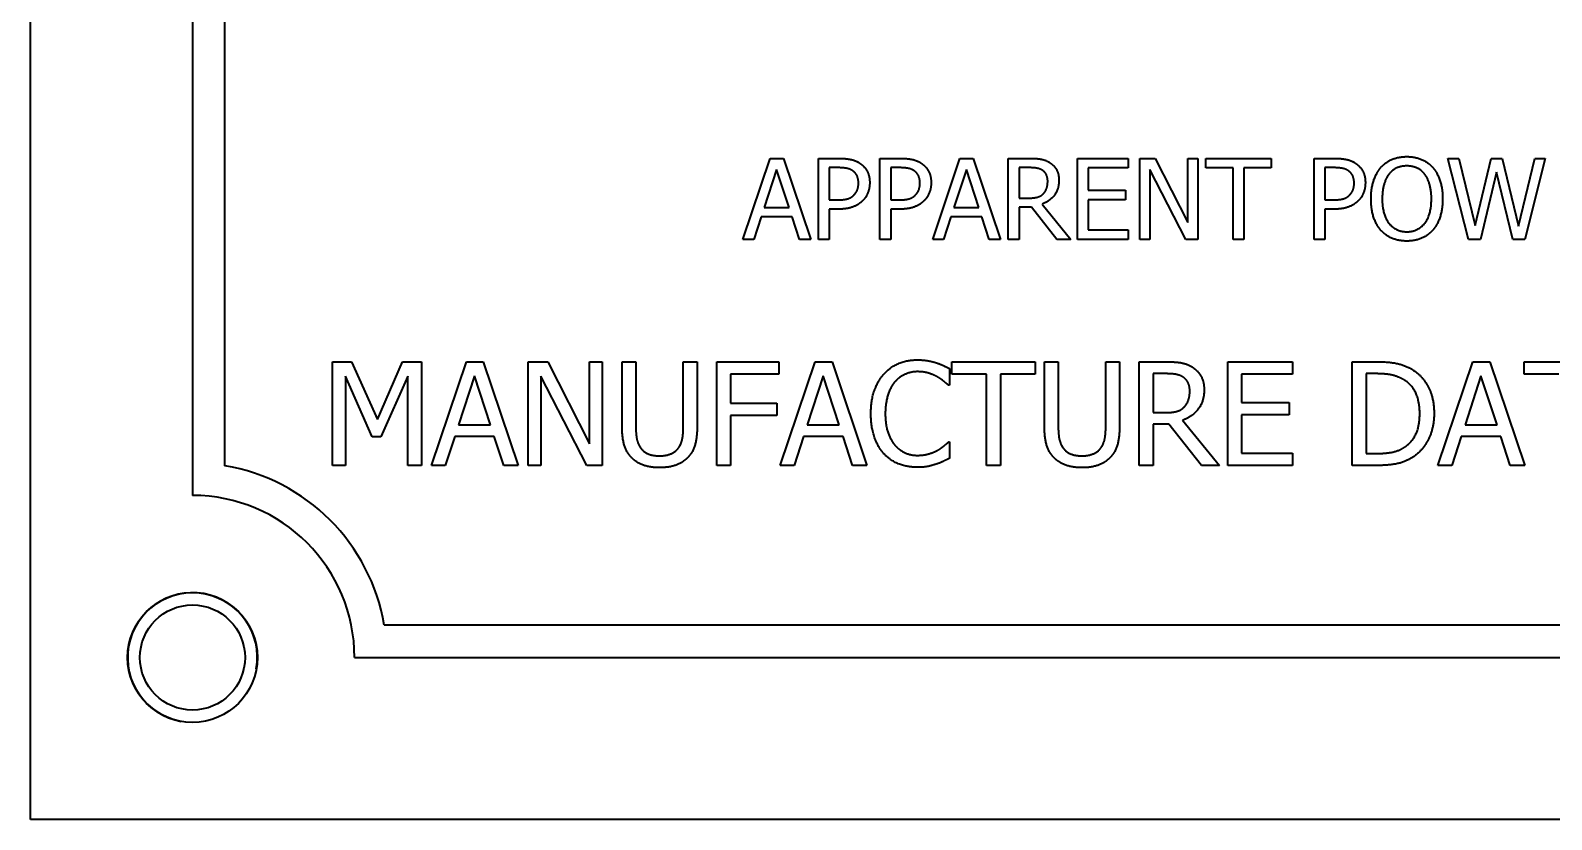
# Model space of a CAD drawing. Header units: inches. Extents: x 0 to 4752, y 0 to 3360.
# Drawn here: x 2953.71 to 3000.64, y 1206.88 to 1231.23 of the extents above; entities that cross this region are included whole.
import ezdxf

# ---------------------------------------------------------------- set-up
doc = ezdxf.new("R2010")
doc.units = ezdxf.units.IN
doc.header["$MEASUREMENT"] = 0
doc.layers.add('POWER SUPPLY CASE OUTLINE$0$가시적인 것(ISO)', color=3, linetype='Continuous', lineweight=40)
doc.layers.add('POWER SUPPLY CASE OUTLINE$0$가시적인 좁은 것(ISO)', color=3, linetype='Continuous', lineweight=35)

msp = doc.modelspace()

# ---------------------------------------------------------------- linework, layer by layer
at = {"layer": 'POWER SUPPLY CASE OUTLINE$0$가시적인 것(ISO)'}
for p, q in [((2953.709, 1206.882), (2953.709, 1301.882)), ((2958.709, 1291.882), (2958.709, 1216.882)), ((2959.709, 1217.798), (2959.709, 1290.966)), ((2975.693, 1224.782), (2976.535, 1227.282)), ((2976.732, 1226.942), (2976.347, 1225.765)), ((2976.535, 1227.282), (2976.945, 1227.282)), ((2977.119, 1225.765), (2976.732, 1226.942)), ((2976.945, 1227.282), (2977.787, 1224.782)), ((2978.024, 1227.282), (2978.652, 1227.282)), ((2978.024, 1224.782), (2978.024, 1227.282)), ((2978.357, 1226.995), (2978.357, 1225.998)), ((2978.632, 1226.995), (2978.357, 1226.995)), ((2979.921, 1227.282), (2980.549, 1227.282)), ((2979.921, 1224.782), (2979.921, 1227.282)), ((2980.253, 1226.995), (2980.253, 1225.998)), ((2980.528, 1226.995), (2980.253, 1226.995)), ((2981.548, 1224.782), (2982.39, 1227.282)), ((2982.587, 1226.942), (2982.202, 1225.765)), ((2982.39, 1227.282), (2982.8, 1227.282)), ((2982.974, 1225.765), (2982.587, 1226.942)), ((2982.8, 1227.282), (2983.642, 1224.782)), ((2983.879, 1224.782), (2983.879, 1227.282)), ((2983.879, 1227.282), (2984.524, 1227.282)), ((2984.212, 1226.995), (2984.212, 1226.055)), ((2984.542, 1226.995), (2984.212, 1226.995)), ((2986.013, 1224.782), (2986.013, 1227.282)), ((2986.013, 1227.282), (2987.577, 1227.282)), ((2987.577, 1226.987), (2986.345, 1226.987)), ((2986.345, 1226.987), (2986.345, 1226.302)), ((2987.577, 1227.282), (2987.577, 1226.987)), ((2987.941, 1224.782), (2987.941, 1227.282)), ((2987.941, 1227.282), (2988.413, 1227.282)), ((2989.358, 1224.782), (2988.251, 1226.938)), ((2988.251, 1226.938), (2988.251, 1224.782)), ((2988.413, 1227.282), (2989.42, 1225.303)), ((2989.42, 1225.303), (2989.42, 1227.282)), ((2989.42, 1227.282), (2989.73, 1227.282)), ((2989.73, 1227.282), (2989.73, 1224.782)), ((2989.981, 1226.987), (2989.981, 1227.282)), ((2989.981, 1227.282), (2991.991, 1227.282)), ((2990.82, 1226.987), (2989.981, 1226.987)), ((2990.82, 1224.782), (2990.82, 1226.987)), ((2991.152, 1226.987), (2991.152, 1224.782)), ((2991.991, 1226.987), (2991.152, 1226.987)), ((2991.991, 1227.282), (2991.991, 1226.987)), ((2993.318, 1224.782), (2993.318, 1227.282)), ((2993.318, 1227.282), (2993.946, 1227.282)), ((2993.926, 1226.995), (2993.65, 1226.995)), ((2993.65, 1226.995), (2993.65, 1225.998)), ((2998.077, 1224.782), (2997.439, 1227.282)), ((2997.439, 1227.282), (2997.781, 1227.282)), ((2997.781, 1227.282), (2998.284, 1225.21)), ((2998.284, 1225.21), (2998.782, 1227.282)), ((2998.782, 1227.282), (2999.12, 1227.282)), ((2999.12, 1227.282), (2999.623, 1225.185)), ((2999.623, 1225.185), (3000.123, 1227.282)), ((3000.449, 1227.282), (2999.821, 1224.782)), ((3000.123, 1227.282), (3000.449, 1227.282)), ((2998.94, 1226.857), (2998.446, 1224.782)), ((2999.449, 1224.782), (2998.94, 1226.857)), ((2978.357, 1225.998), (2978.584, 1225.998)), ((2980.253, 1225.998), (2980.48, 1225.998)), ((2984.212, 1226.055), (2984.503, 1226.055)), ((2986.345, 1226.302), (2987.494, 1226.302)), ((2986.345, 1226.006), (2986.345, 1225.078)), ((2987.494, 1226.006), (2986.345, 1226.006)), ((2987.494, 1226.302), (2987.494, 1226.006)), ((2993.65, 1225.998), (2993.877, 1225.998)), ((2976.256, 1225.481), (2976.029, 1224.782)), ((2977.21, 1225.481), (2976.256, 1225.481)), ((2976.347, 1225.765), (2977.119, 1225.765)), ((2977.437, 1224.782), (2977.21, 1225.481)), ((2978.638, 1225.714), (2978.357, 1225.714)), ((2978.357, 1225.714), (2978.357, 1224.782)), ((2980.535, 1225.714), (2980.253, 1225.714)), ((2980.253, 1225.714), (2980.253, 1224.782)), ((2982.111, 1225.481), (2981.884, 1224.782)), ((2983.065, 1225.481), (2982.111, 1225.481)), ((2982.202, 1225.765), (2982.974, 1225.765)), ((2983.292, 1224.782), (2983.065, 1225.481)), ((2984.593, 1225.777), (2984.212, 1225.777)), ((2984.212, 1225.777), (2984.212, 1224.782)), ((2985.383, 1224.782), (2984.593, 1225.777)), ((2984.925, 1225.87), (2985.814, 1224.782)), ((2993.932, 1225.714), (2993.65, 1225.714)), ((2993.65, 1225.714), (2993.65, 1224.782)), ((2986.345, 1225.078), (2987.577, 1225.078)), ((2987.577, 1225.078), (2987.577, 1224.782)), ((2976.029, 1224.782), (2975.693, 1224.782)), ((2977.787, 1224.782), (2977.437, 1224.782)), ((2978.357, 1224.782), (2978.024, 1224.782)), ((2980.253, 1224.782), (2979.921, 1224.782)), ((2981.884, 1224.782), (2981.548, 1224.782)), ((2983.642, 1224.782), (2983.292, 1224.782)), ((2984.212, 1224.782), (2983.879, 1224.782)), ((2985.814, 1224.782), (2985.383, 1224.782)), ((2987.577, 1224.782), (2986.013, 1224.782)), ((2988.251, 1224.782), (2987.941, 1224.782)), ((2989.73, 1224.782), (2989.358, 1224.782)), ((2991.152, 1224.782), (2990.82, 1224.782)), ((2993.65, 1224.782), (2993.318, 1224.782)), ((2998.446, 1224.782), (2998.077, 1224.782)), ((2999.821, 1224.782), (2999.449, 1224.782)), ((2963.033, 1217.807), (2963.033, 1221.007)), ((2963.033, 1221.007), (2963.614, 1221.007)), ((2963.614, 1221.007), (2964.413, 1219.226)), ((2964.413, 1219.226), (2965.185, 1221.007)), ((2965.185, 1221.007), (2965.777, 1221.007)), ((2965.777, 1221.007), (2965.777, 1217.807)), ((2966.08, 1217.807), (2967.159, 1221.007)), ((2967.159, 1221.007), (2967.683, 1221.007)), ((2967.683, 1221.007), (2968.761, 1217.807)), ((2969.065, 1217.807), (2969.065, 1221.007)), ((2969.065, 1221.007), (2969.669, 1221.007)), ((2969.669, 1221.007), (2970.958, 1218.474)), ((2970.958, 1218.474), (2970.958, 1221.007)), ((2970.958, 1221.007), (2971.355, 1221.007)), ((2971.355, 1221.007), (2971.355, 1217.807)), ((2971.964, 1219.01), (2971.964, 1221.007)), ((2971.964, 1221.007), (2972.389, 1221.007)), ((2972.389, 1221.007), (2972.389, 1219.01)), ((2973.854, 1219), (2973.854, 1221.007)), ((2973.854, 1221.007), (2974.28, 1221.007)), ((2974.28, 1221.007), (2974.28, 1219.01)), ((2974.889, 1217.807), (2974.889, 1221.007)), ((2974.889, 1221.007), (2976.803, 1221.007)), ((2976.803, 1221.007), (2976.803, 1220.628)), ((2976.839, 1217.807), (2977.918, 1221.007)), ((2977.918, 1221.007), (2978.442, 1221.007)), ((2978.442, 1221.007), (2979.52, 1217.807)), ((2982.07, 1220.794), (2982.07, 1220.281)), ((2982.14, 1220.628), (2982.14, 1221.007)), ((2982.14, 1221.007), (2984.712, 1221.007)), ((2984.712, 1221.007), (2984.712, 1220.628)), ((2984.997, 1219.01), (2984.997, 1221.007)), ((2984.997, 1221.007), (2985.423, 1221.007)), ((2985.423, 1221.007), (2985.423, 1219.01)), ((2986.888, 1219), (2986.888, 1221.007)), ((2986.888, 1221.007), (2987.313, 1221.007)), ((2987.313, 1221.007), (2987.313, 1219.01)), ((2987.922, 1217.807), (2987.922, 1221.007)), ((2987.922, 1221.007), (2988.747, 1221.007)), ((2990.653, 1217.807), (2990.653, 1221.007)), ((2990.653, 1221.007), (2992.655, 1221.007)), ((2992.655, 1221.007), (2992.655, 1220.628)), ((2994.496, 1221.007), (2995.225, 1221.007)), ((2994.496, 1217.807), (2994.496, 1221.007)), ((2997.136, 1217.807), (2998.215, 1221.007)), ((2998.215, 1221.007), (2998.739, 1221.007)), ((2998.739, 1221.007), (2999.817, 1217.807)), ((2999.794, 1220.628), (2999.794, 1221.007)), ((2999.794, 1221.007), (3002.366, 1221.007)), ((2964.257, 1218.689), (2963.43, 1220.564)), ((2963.43, 1220.564), (2963.43, 1217.807)), ((2965.351, 1220.564), (2964.516, 1218.689)), ((2965.351, 1217.807), (2965.351, 1220.564)), ((2967.41, 1220.571), (2966.918, 1219.065)), ((2967.906, 1219.065), (2967.41, 1220.571)), ((2970.877, 1217.807), (2969.461, 1220.566)), ((2969.461, 1220.566), (2969.461, 1217.807)), ((2976.803, 1220.628), (2975.314, 1220.628)), ((2975.314, 1220.628), (2975.314, 1219.726)), ((2978.169, 1220.571), (2977.677, 1219.065)), ((2978.665, 1219.065), (2978.169, 1220.571)), ((2983.213, 1220.628), (2982.14, 1220.628)), ((2983.213, 1217.807), (2983.213, 1220.628)), ((2983.638, 1220.628), (2983.638, 1217.807)), ((2984.712, 1220.628), (2983.638, 1220.628)), ((2988.348, 1220.639), (2988.348, 1219.436)), ((2988.77, 1220.639), (2988.348, 1220.639)), ((2992.655, 1220.628), (2991.078, 1220.628)), ((2991.078, 1220.628), (2991.078, 1219.752)), ((2995.246, 1220.639), (2994.921, 1220.639)), ((2994.921, 1220.639), (2994.921, 1218.175)), ((2998.466, 1220.571), (2997.974, 1219.065)), ((2998.962, 1219.065), (2998.466, 1220.571)), ((3000.868, 1220.628), (2999.794, 1220.628)), ((2982.07, 1220.281), (2982.036, 1220.281)), ((2975.314, 1219.726), (2976.741, 1219.726)), ((2976.741, 1219.726), (2976.741, 1219.347)), ((2988.348, 1219.436), (2988.721, 1219.436)), ((2991.078, 1219.752), (2992.549, 1219.752)), ((2992.549, 1219.752), (2992.549, 1219.373)), ((2966.918, 1219.065), (2967.906, 1219.065)), ((2976.741, 1219.347), (2975.314, 1219.347)), ((2975.314, 1219.347), (2975.314, 1217.807)), ((2977.677, 1219.065), (2978.665, 1219.065)), ((2988.835, 1219.08), (2988.348, 1219.08)), ((2988.348, 1219.08), (2988.348, 1217.807)), ((2989.847, 1217.807), (2988.835, 1219.08)), ((2989.26, 1219.2), (2990.399, 1217.807)), ((2991.078, 1219.373), (2991.078, 1218.186)), ((2992.549, 1219.373), (2991.078, 1219.373)), ((2997.974, 1219.065), (2998.962, 1219.065)), ((2964.516, 1218.689), (2964.257, 1218.689)), ((2966.801, 1218.702), (2966.51, 1217.807)), ((2968.022, 1218.702), (2966.801, 1218.702)), ((2968.313, 1217.807), (2968.022, 1218.702)), ((2977.56, 1218.702), (2977.27, 1217.807)), ((2978.781, 1218.702), (2977.56, 1218.702)), ((2979.072, 1217.807), (2978.781, 1218.702)), ((2982.038, 1218.533), (2982.07, 1218.533)), ((2982.07, 1218.533), (2982.07, 1218.025)), ((2997.857, 1218.702), (2997.566, 1217.807)), ((2999.078, 1218.702), (2997.857, 1218.702)), ((2999.369, 1217.807), (2999.078, 1218.702)), ((2991.078, 1218.186), (2992.655, 1218.186)), ((2992.655, 1218.186), (2992.655, 1217.807)), ((2994.921, 1218.175), (2995.246, 1218.175)), ((2963.43, 1217.807), (2963.033, 1217.807)), ((2965.777, 1217.807), (2965.351, 1217.807)), ((2966.51, 1217.807), (2966.08, 1217.807)), ((2968.761, 1217.807), (2968.313, 1217.807)), ((2969.461, 1217.807), (2969.065, 1217.807)), ((2971.355, 1217.807), (2970.877, 1217.807)), ((2975.314, 1217.807), (2974.889, 1217.807)), ((2977.27, 1217.807), (2976.839, 1217.807)), ((2979.52, 1217.807), (2979.072, 1217.807)), ((2983.638, 1217.807), (2983.213, 1217.807)), ((2988.348, 1217.807), (2987.922, 1217.807)), ((2990.399, 1217.807), (2989.847, 1217.807)), ((2992.655, 1217.807), (2990.653, 1217.807)), ((2995.233, 1217.807), (2994.496, 1217.807)), ((2997.566, 1217.807), (2997.136, 1217.807)), ((2999.817, 1217.807), (2999.369, 1217.807)), ((3092.793, 1212.882), (2964.625, 1212.882)), ((2963.709, 1211.882), (3093.709, 1211.882)), ((3103.709, 1206.882), (2953.709, 1206.882))]:
    msp.add_line(p, q, dxfattribs=at)
for radius in [2.002, 1.621]:
    msp.add_circle((2958.709, 1211.882), radius, dxfattribs=at)
for radius, start, end in [(6, 9.5941, 80.4059), (5, 0, 90)]:
    msp.add_arc((2958.709, 1211.882), radius, start, end, dxfattribs=at)
for points in [[(2979.078, 1226.899), (2978.999, 1226.952), (2978.788, 1226.995), (2978.632, 1226.995)], [(2978.652, 1227.282), (2978.875, 1227.282), (2979.187, 1227.209), (2979.307, 1227.126)], [(2979.258, 1226.519), (2979.258, 1226.648), (2979.169, 1226.839), (2979.078, 1226.899)], [(2979.307, 1227.126), (2979.447, 1227.031), (2979.605, 1226.737), (2979.605, 1226.529)], [(2980.974, 1226.899), (2980.895, 1226.952), (2980.684, 1226.995), (2980.528, 1226.995)], [(2980.549, 1227.282), (2980.772, 1227.282), (2981.084, 1227.209), (2981.203, 1227.126)], [(2981.155, 1226.519), (2981.155, 1226.648), (2981.065, 1226.839), (2980.974, 1226.899)], [(2981.203, 1227.126), (2981.343, 1227.031), (2981.501, 1226.737), (2981.501, 1226.529)], [(2984.524, 1227.282), (2984.738, 1227.282), (2985.028, 1227.236), (2985.16, 1227.151)], [(2984.939, 1226.91), (2984.868, 1226.956), (2984.68, 1226.995), (2984.542, 1226.995)], [(2985.097, 1226.577), (2985.097, 1226.687), (2985.02, 1226.855), (2984.939, 1226.91)], [(2985.16, 1227.151), (2985.291, 1227.066), (2985.443, 1226.8), (2985.443, 1226.604)], [(2994.372, 1226.899), (2994.293, 1226.952), (2994.082, 1226.995), (2993.926, 1226.995)], [(2993.946, 1227.282), (2994.169, 1227.282), (2994.481, 1227.209), (2994.601, 1227.126)], [(2994.552, 1226.519), (2994.552, 1226.648), (2994.463, 1226.839), (2994.372, 1226.899)], [(2994.601, 1227.126), (2994.74, 1227.031), (2994.898, 1226.737), (2994.898, 1226.529)], [(2995.073, 1226.032), (2995.073, 1226.346), (2995.229, 1226.824), (2995.372, 1226.997)], [(2995.372, 1226.997), (2995.518, 1227.163), (2995.926, 1227.335), (2996.177, 1227.335)], [(2996.179, 1227.047), (2995.999, 1227.047), (2995.727, 1226.922), (2995.624, 1226.788)], [(2996.177, 1227.335), (2996.432, 1227.335), (2996.841, 1227.157), (2996.983, 1226.997)], [(2996.732, 1226.788), (2996.633, 1226.918), (2996.353, 1227.047), (2996.179, 1227.047)], [(2996.983, 1226.997), (2997.125, 1226.831), (2997.283, 1226.344), (2997.283, 1226.032)], [(2979.116, 1226.148), (2979.191, 1226.223), (2979.258, 1226.399), (2979.258, 1226.519)], [(2979.605, 1226.529), (2979.605, 1226.367), (2979.489, 1226.075), (2979.386, 1225.974)], [(2981.013, 1226.148), (2981.088, 1226.223), (2981.155, 1226.399), (2981.155, 1226.519)], [(2981.501, 1226.529), (2981.501, 1226.367), (2981.385, 1226.075), (2981.282, 1225.974)], [(2985.443, 1226.604), (2985.443, 1226.33), (2985.164, 1225.959), (2984.925, 1225.87)], [(2984.955, 1226.184), (2985.028, 1226.253), (2985.097, 1226.448), (2985.097, 1226.577)], [(2994.41, 1226.148), (2994.485, 1226.223), (2994.552, 1226.399), (2994.552, 1226.519)], [(2994.898, 1226.529), (2994.898, 1226.367), (2994.783, 1226.075), (2994.68, 1225.974)], [(2995.624, 1226.788), (2995.524, 1226.66), (2995.419, 1226.275), (2995.419, 1226.032)], [(2996.937, 1226.032), (2996.937, 1226.279), (2996.829, 1226.662), (2996.732, 1226.788)], [(2978.584, 1225.998), (2978.786, 1225.998), (2979.035, 1226.063), (2979.116, 1226.148)], [(2979.386, 1225.974), (2979.256, 1225.846), (2978.906, 1225.714), (2978.638, 1225.714)], [(2980.48, 1225.998), (2980.682, 1225.998), (2980.932, 1226.063), (2981.013, 1226.148)], [(2981.282, 1225.974), (2981.152, 1225.846), (2980.802, 1225.714), (2980.535, 1225.714)], [(2984.503, 1226.055), (2984.647, 1226.055), (2984.876, 1226.105), (2984.955, 1226.184)], [(2993.877, 1225.998), (2994.08, 1225.998), (2994.329, 1226.063), (2994.41, 1226.148)], [(2994.68, 1225.974), (2994.55, 1225.846), (2994.199, 1225.714), (2993.932, 1225.714)], [(2995.37, 1225.07), (2995.227, 1225.236), (2995.073, 1225.724), (2995.073, 1226.032)], [(2995.419, 1226.032), (2995.419, 1225.54), (2995.832, 1225.017), (2996.179, 1225.017)], [(2996.179, 1225.017), (2996.525, 1225.017), (2996.937, 1225.54), (2996.937, 1226.032)], [(2997.283, 1226.032), (2997.283, 1225.728), (2997.129, 1225.236), (2996.983, 1225.07)], [(2996.177, 1224.73), (2995.924, 1224.73), (2995.518, 1224.902), (2995.37, 1225.07)], [(2996.983, 1225.07), (2996.829, 1224.896), (2996.422, 1224.73), (2996.177, 1224.73)], [(2980.042, 1220.623), (2980.234, 1220.839), (2980.757, 1221.064), (2981.082, 1221.064)], [(2981.082, 1221.064), (2981.242, 1221.064), (2981.525, 1221.017), (2981.644, 1220.981)], [(2981.644, 1220.981), (2981.748, 1220.947), (2981.963, 1220.851), (2982.07, 1220.794)], [(2988.747, 1221.007), (2989.022, 1221.007), (2989.393, 1220.947), (2989.561, 1220.839)], [(2989.561, 1220.839), (2989.73, 1220.73), (2989.924, 1220.39), (2989.924, 1220.138)], [(2995.225, 1221.007), (2995.676, 1221.007), (2996.19, 1220.872), (2996.371, 1220.753)], [(2979.642, 1219.404), (2979.642, 1219.806), (2979.847, 1220.403), (2980.042, 1220.623)], [(2980.371, 1220.372), (2980.236, 1220.208), (2980.086, 1219.713), (2980.086, 1219.404)], [(2981.079, 1220.701), (2980.874, 1220.701), (2980.508, 1220.533), (2980.371, 1220.372)], [(2981.675, 1220.548), (2981.554, 1220.615), (2981.266, 1220.701), (2981.079, 1220.701)], [(2982.036, 1220.281), (2981.979, 1220.333), (2981.802, 1220.478), (2981.675, 1220.548)], [(2989.279, 1220.53), (2989.188, 1220.59), (2988.947, 1220.639), (2988.77, 1220.639)], [(2989.481, 1220.105), (2989.481, 1220.245), (2989.382, 1220.46), (2989.279, 1220.53)], [(2996.091, 1220.447), (2995.92, 1220.548), (2995.533, 1220.639), (2995.246, 1220.639)], [(2996.576, 1219.41), (2996.576, 1219.778), (2996.332, 1220.299), (2996.091, 1220.447)], [(2996.371, 1220.753), (2996.68, 1220.548), (2997.019, 1219.871), (2997.019, 1219.404)], [(2989.924, 1220.138), (2989.924, 1219.788), (2989.566, 1219.314), (2989.26, 1219.2)], [(2989.299, 1219.602), (2989.393, 1219.69), (2989.481, 1219.939), (2989.481, 1220.105)], [(2980.044, 1218.17), (2979.852, 1218.378), (2979.642, 1219), (2979.642, 1219.404)], [(2980.086, 1219.404), (2980.086, 1219.075), (2980.244, 1218.601), (2980.381, 1218.437)], [(2988.721, 1219.436), (2988.905, 1219.436), (2989.198, 1219.5), (2989.299, 1219.602)], [(2996.13, 1218.388), (2996.353, 1218.538), (2996.576, 1219.036), (2996.576, 1219.41)], [(2997.019, 1219.404), (2997.019, 1218.966), (2996.664, 1218.261), (2996.366, 1218.064)], [(2972.27, 1218.035), (2972.101, 1218.201), (2971.964, 1218.668), (2971.964, 1219.01)], [(2972.389, 1219.01), (2972.389, 1218.787), (2972.446, 1218.486), (2972.527, 1218.365)], [(2973.717, 1218.365), (2973.797, 1218.486), (2973.854, 1218.785), (2973.854, 1219)], [(2974.28, 1219.01), (2974.28, 1218.676), (2974.145, 1218.199), (2973.974, 1218.035)], [(2985.303, 1218.035), (2985.135, 1218.201), (2984.997, 1218.668), (2984.997, 1219.01)], [(2985.423, 1219.01), (2985.423, 1218.787), (2985.48, 1218.486), (2985.56, 1218.365)], [(2986.75, 1218.365), (2986.831, 1218.486), (2986.888, 1218.785), (2986.888, 1219)], [(2987.313, 1219.01), (2987.313, 1218.676), (2987.178, 1218.199), (2987.007, 1218.035)], [(2981.699, 1218.276), (2981.815, 1218.344), (2981.989, 1218.484), (2982.038, 1218.533)], [(2973.12, 1217.74), (2972.838, 1217.74), (2972.418, 1217.887), (2972.27, 1218.035)], [(2972.527, 1218.365), (2972.612, 1218.235), (2972.908, 1218.103), (2973.12, 1218.103)], [(2973.12, 1218.103), (2973.32, 1218.103), (2973.631, 1218.235), (2973.717, 1218.365)], [(2973.974, 1218.035), (2973.821, 1217.885), (2973.416, 1217.74), (2973.12, 1217.74)], [(2981.074, 1217.75), (2980.763, 1217.75), (2980.236, 1217.96), (2980.044, 1218.17)], [(2980.381, 1218.437), (2980.516, 1218.279), (2980.877, 1218.118), (2981.079, 1218.118)], [(2981.079, 1218.118), (2981.263, 1218.118), (2981.577, 1218.209), (2981.699, 1218.276)], [(2982.07, 1218.025), (2981.963, 1217.976), (2981.777, 1217.885), (2981.644, 1217.843)], [(2986.154, 1217.74), (2985.871, 1217.74), (2985.451, 1217.887), (2985.303, 1218.035)], [(2985.56, 1218.365), (2985.646, 1218.235), (2985.941, 1218.103), (2986.154, 1218.103)], [(2986.154, 1218.103), (2986.354, 1218.103), (2986.665, 1218.235), (2986.75, 1218.365)], [(2987.007, 1218.035), (2986.854, 1217.885), (2986.449, 1217.74), (2986.154, 1217.74)], [(2996.366, 1218.064), (2996.122, 1217.911), (2995.622, 1217.807), (2995.233, 1217.807)], [(2995.246, 1218.175), (2995.528, 1218.175), (2995.956, 1218.266), (2996.13, 1218.388)], [(2981.644, 1217.843), (2981.504, 1217.797), (2981.266, 1217.75), (2981.074, 1217.75)]]:
    msp.add_open_spline(points, degree=2, dxfattribs=at)
at = {"layer": 'POWER SUPPLY CASE OUTLINE$0$가시적인 좁은 것(ISO)'}
msp.add_arc((2958.709, 1211.882), 2, 350, 260, dxfattribs=at)

doc.saveas('drawing.dxf')
